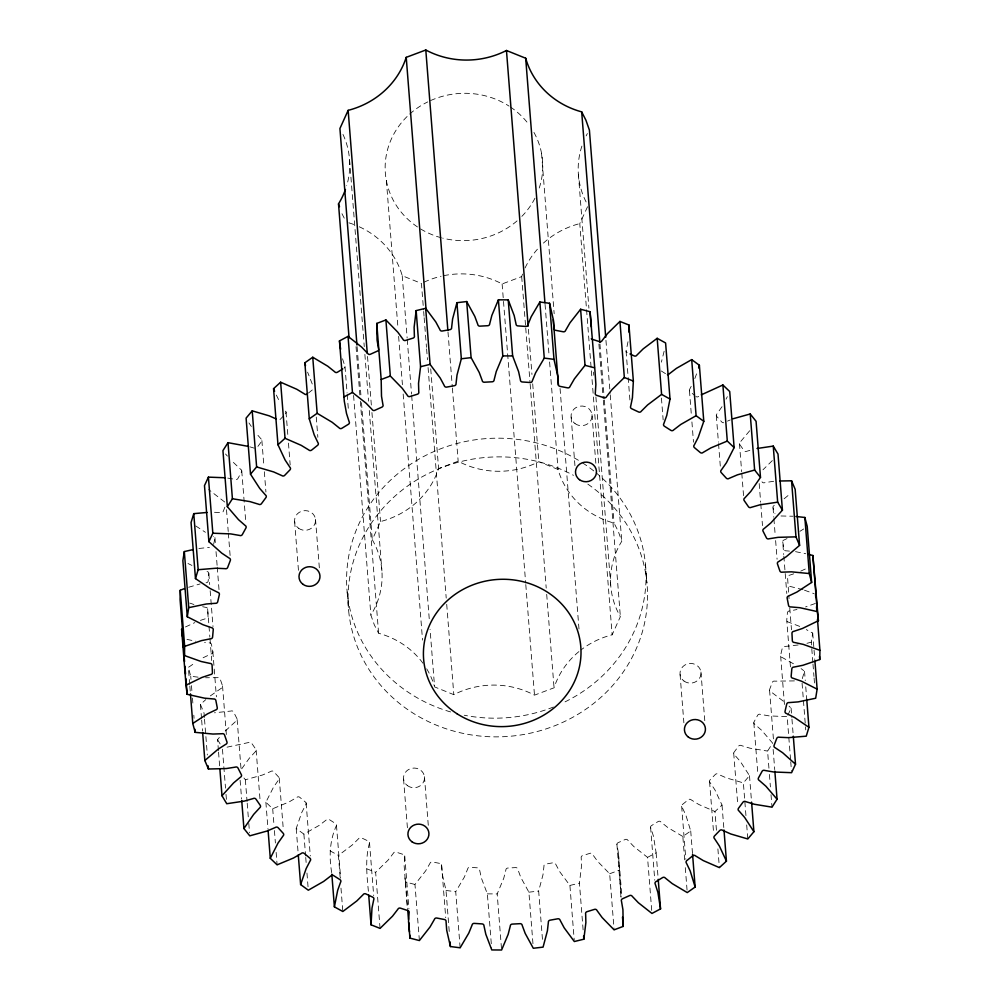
<?xml version="1.0" encoding="UTF-8"?>
<svg xmlns="http://www.w3.org/2000/svg" width="1000" height="1000" viewBox="0 0 1000 1000"><rect width="100%" height="100%" fill="white"/><g stroke="black" fill="none" stroke-linecap="round" stroke-linejoin="round"><path stroke-width="0.75" stroke-dasharray="5 3.75" d="M620.9 896.8L618.5 853.612L617.075 845.175A2 1.863 -4.5 0 1 618.075 842.7L625.212 839.488A2 1.863 -4.5 0 1 627.875 840.3L633.938 846.65L647.537 857.362L651.95 913.438M207.05 571.6A2 1.863 -4.5 0 1 208.837 573.625L208.175 580.975A2 1.863 -4.5 0 1 206.062 582.737M790.438 666.85L786.75 620.112L787.412 612.762A2 1.863 -4.5 0 1 789.525 611L796.988 609.513M331.7 872.588C328.963 856.938 329.637 840.85 336.15 826.175A2 1.863 -4.5 0 0 335.588 823.587L329.113 819.463A2 1.863 -4.5 0 0 326.325 819.912L319.225 825.362L303.9 834.125L296.212 828.487L301.737 812.525L305.738 804.8A2 1.863 -4.5 0 0 305.55 802.175L299.713 797.275A2 1.863 -4.5 0 0 296.9 797.387L289.1 801.925L272.7 808.763L265.875 802.225L273.575 787.05L278.625 779.875A2 1.863 -4.5 0 0 278.8 777.237L273.712 771.663A2 1.863 -4.5 0 0 270.9 771.425L262.55 774.987L245.362 779.762L243.412 777.325M812.862 662.412L811.263 642.163L812.712 633.075L806.3 629.6M583.112 929.862L579.438 883.138L581.462 866.5L581.225 857.962A2 1.863 -4.5 0 1 582.562 855.625L590.062 853.3A2 1.863 -4.5 0 1 592.6 854.438L597.712 861.475L609.675 873.775L614.1 929.85M628.013 341.712L626.275 350.125A2 1.863 -4.5 0 0 627.175 352.612M664.137 351.225L661.375 362.15M213.612 544.3L214.95 538.525A2 1.863 -4.5 0 0 213.463 536.3M802.275 678.625L804.525 671.25L801.087 668.612M542.463 939.338L538.663 891.05L542.987 874.775L543.95 866.275A2 1.863 -4.5 0 1 545.6 864.112L553.35 862.725A2 1.863 -4.5 0 1 555.7 864.163L559.775 871.775L569.913 885.45L574.2 939.963M423 663.275A82.562 77.125 -4.5 0 0 378.6 633.275L374.338 624.913L370.875 615.087A82.587 77.15 -4.5 0 0 372.287 539.712L380.513 521.55A82.8 77.35 -4.5 0 0 438.587 468.562L458.162 461.213A82.725 77.275 -4.5 0 0 538.825 461.7L558.05 469.45A82.562 77.125 -4.5 0 0 614.05 523.088L618.312 531.45L621.763 541.275A82.587 77.15 -4.5 0 0 620.363 616.65L612.137 634.812A82.8 77.35 -4.5 0 0 581.05 649.9M587.55 206.737L579.775 223.6L612.137 634.812M694.825 378.575L697.262 371.962M224.85 507.212L223.25 511.388A2 1.863 -4.5 0 1 220.712 512.587L213.113 512.225M787.837 715.2L791.1 708.15L789.075 706.125M501.475 948.438L497.188 893.925L503.738 878.3L505.875 869.975A2 1.863 -4.5 0 1 507.812 868.037L515.688 867.6A2 1.863 -4.5 0 1 517.8 869.312L520.788 877.362L528.9 892.188L533.2 946.7M691.188 386.362L689.85 388.938A2 1.863 -4.5 0 0 690.037 391.575L694.7 395.487M726.012 399.175L727.35 396.662M768.938 768.2L767.588 751.075L772.65 743.15L761.513 730.175L754.875 724.362A2 1.863 -4.5 0 1 754.062 721.838L757.675 715.25A2 1.863 -4.5 0 1 760.35 714.375L769.325 715.913L787.175 716.612L790.612 760.225M460.138 947.8L455.725 891.725L464.387 877.013L467.663 869A2 1.863 -4.5 0 1 469.85 867.312L477.713 867.837A2 1.863 -4.5 0 1 479.575 869.812L481.4 878.162L487.362 893.863L491.662 948.375M722.013 406.688L716.963 413.875A2 1.863 -4.5 0 0 716.787 416.5L721.875 422.075A2 1.863 -4.5 0 0 723.737 422.725M241.737 768.787L249.25 758.325L255.25 751.812A2 1.863 -4.5 0 0 255.8 749.225L251.537 743.062A2 1.863 -4.5 0 0 248.787 742.487L226.788 747.225M749.675 430.763L740.337 441.938A2 1.863 -4.5 0 0 739.788 444.525L744.05 450.675A2 1.863 -4.5 0 0 746.8 451.262L751.175 450M257.925 446.4L261.512 441.525A2 1.863 -4.5 0 0 261.062 438.925L256.275 433.438M218.438 750.562L217.575 739.663L220.287 736.312M745.95 815.6L743.375 782.9L749.488 775.65L740.275 761.413L734.525 754.825A2 1.863 -4.5 0 1 734.075 752.225L738.562 746.125A2 1.863 -4.5 0 1 741.325 745.575L750 748.2L767.588 751.075M419.387 940.55L414.975 884.475L425.613 870.925L429.975 863.375A2 1.863 -4.5 0 1 432.375 861.963L440.075 863.45A2 1.863 -4.5 0 1 441.65 865.625L442.287 874.15L446.012 890.462L449.438 934.075M225.225 731.05L236.038 721.1A2 1.863 -4.5 0 0 236.938 718.6L233.575 711.963A2 1.863 -4.5 0 0 230.938 711.05L214.462 712.8M772.337 460.588L762.975 469.775M283.438 416L280.25 419.312A2 1.863 -4.5 0 1 277.438 419.513M201.525 718.462L200.425 704.438L205.825 699.587M716.438 830.225L714.963 811.538L722.025 805.088L714.9 789.825L710.113 782.588A2 1.863 -4.5 0 1 710.037 779.95L715.337 774.438A2 1.863 -4.5 0 1 718.15 774.237L726.363 777.9L743.375 782.9M380.062 928.388L375.65 872.312L388.062 860.163L393.438 853.188A2 1.863 -4.5 0 1 396.012 852.075L403.438 854.5A2 1.863 -4.5 0 1 404.688 856.85L404.125 865.387L407.262 907.5M210.338 695.9L221.287 688.263A2 1.863 -4.5 0 0 222.537 685.888L220.138 678.888A2 1.863 -4.5 0 0 217.65 677.663L205.538 677.75M784.125 498.775L789.762 494.15M308.412 393.062L313.225 389.212A2 1.863 -4.5 0 0 313.825 388.413M189.713 684.513L188.363 667.375L195.637 662.438M684.675 859.862L682.837 836.5L690.725 830.962L685.8 814.938L682.075 807.163A2 1.863 -4.5 0 1 682.362 804.538L688.375 799.712A2 1.863 -4.5 0 1 691.2 799.862L698.825 804.5L714.963 811.538M340.125 877.237L338.413 855.425L352.4 844.875L358.7 838.612A2 1.863 -4.5 0 1 361.4 837.825L368.413 841.137A2 1.863 -4.5 0 1 369.312 843.625C365.05 859.5 366.95 876.012 368.475 892.1M799.95 531.3L803.688 528.962M522.55 274.088A82.8 77.35 -4.5 0 0 521.688 276.6L502.125 283.95A82.725 77.275 -4.5 0 0 442.45 275.938M578.9 651.612A82.8 77.35 -4.5 0 0 554.05 687.8L534.487 695.15A82.725 77.275 -4.5 0 0 453.812 694.663L434.588 686.912L430.062 629.288M647.537 857.362L656.125 852.825L653.487 836.325L650.888 828.15A2 1.863 -4.5 0 1 651.538 825.575L658.162 821.525A2 1.863 -4.5 0 1 660.938 822.013L667.837 827.55L682.837 836.5M203.1 657.763L211.287 653.863A2 1.863 -4.5 0 0 212.85 651.65L211.45 644.412A2 1.863 -4.5 0 0 209.163 642.9L204.613 642.5M787.025 538.587L784.3 539.888A2 1.863 -4.5 0 0 782.738 542.087L783.713 554.55M185.463 626.962L194.85 622.6M800.738 571.138L806.1 568.65M727.463 421.125L730.25 419.938M815.337 603.462L805.562 606.938M609.675 873.775L618.825 870.325M200.413 620.4L206.175 618.488A2 1.863 -4.5 0 0 208.038 616.487L207.662 609.125A2 1.863 -4.5 0 0 205.6 607.337L201.163 606.388M793.737 573.825L789.412 575.262A2 1.863 -4.5 0 0 787.55 577.263L789.038 598.638M188.612 587.263L200.087 583.938M806.95 643.312L811.263 642.163M569.913 885.45L579.438 883.138M198.888 548.488L209.412 547.35M798.162 644.975L784.65 646.513A2 1.863 -4.5 0 0 782.312 648L780.638 655.212A2 1.863 -4.5 0 0 782.125 657.45L795.013 664.625M773.675 481.262L764.65 482.688A2 1.863 -4.5 0 1 762.013 481.788M528.9 892.188L538.663 891.05M794.412 680.9L774.875 681.162A2 1.863 -4.5 0 0 772.337 682.35L769.675 689.312A2 1.863 -4.5 0 0 770.837 691.712L784.788 702.3M780.987 515.975L793.012 516.237M487.362 893.863L497.188 893.925M198.125 677.163L190.738 676.263L188.363 667.375M789.463 551.112L786.425 550.85A2 1.863 -4.5 0 1 784.137 549.325L782.738 542.087M446.012 890.462L455.725 891.725M227.763 478.088L235.238 479.375A2 1.863 -4.5 0 0 237.913 478.488L241.525 471.9A2 1.863 -4.5 0 0 240.712 469.387L231.225 460.375M795.525 551.65L805.7 553.737M186.988 639.412L195.7 641.2M404.938 877.9L405.538 882.038L414.975 884.475M249.925 446.85L254.25 448.162M803.062 589.725L789.987 586.4A2 1.863 -4.5 0 1 787.925 584.612M804.463 590.2L814.163 593.7M189.725 603.075L193.912 604.487M366.637 868.737L375.65 872.312M799.712 626.4L788.538 622.137A2 1.863 -4.5 0 1 786.75 620.112M187.975 563.513L191.925 565.425M359.263 226.775A82.562 77.125 -4.5 0 1 402.225 275.712L421.45 283.45L423.537 309.938M329.988 850.788L338.413 855.425M661.287 370.975L666.475 374.288M195.712 525.938L205.438 532.3M224.75 502.038L208.625 489.575M225.525 453.988L227.425 456.112M248.975 422.95L251.35 426.475M217.575 739.663L220.75 744.987M341.975 213.713L345.025 219.675M276.35 395.087L280.075 402.663M312.262 383.988L307.6 372.163M200.425 704.438L204.025 712.95L204.4 717.625M774.3 505.475A2 1.863 -4.5 0 0 773.05 507.863L774.975 513.45M342.537 358.787L344.7 365.6A2 1.863 -4.5 0 1 344.05 368.162M812.712 633.075L813.938 648.65M814.062 650.2L814.8 659.55M812.975 663.975L813.962 676.438M814.087 677.987L814.575 684.225M804.525 671.25L805.263 680.588M805.75 686.825L806.737 699.287M802.075 683.213L805.375 725.275M805.5 726.825L805.75 729.938M789.762 607.987L791.488 629.788M783.838 556.112L786.787 593.488M791.1 708.15L791.838 717.5M791.95 719.05L793.175 734.625M773.05 507.863L773.787 517.2M773.9 518.763L775.138 534.338M775.625 540.575L777.087 559.263M790.738 761.775L791.475 771.125M780.662 656.175L784.463 704.463M759.188 483.55L760.65 502.238M760.775 503.8L762.487 525.612M769.575 690.275L773.625 741.688M773.138 749.375L774.725 769.625M769.425 774.438L770.4 786.9M771.012 794.688L772 807.15M739.45 443.612L741.663 471.65M741.787 473.212L743.625 496.575M753.825 722.788L757.875 774.188M749.488 775.65L751.45 800.562M716.325 415.65L718.413 442.125M718.538 443.675L720.375 467.05M746.688 824.95L747.788 838.962M733.7 753.125L737.75 804.525M689.463 390.775L691.425 415.7M691.912 421.925L693.5 442.175M722.025 805.088L723.863 828.45M717.9 848.913L719.375 867.613M700.962 672.062L704.875 721.912M709.575 781.762L713.625 833.162M661.438 398.088L663.15 419.888M680.075 674.5L683.875 722.788M690.725 830.962L692.562 854.325M681.65 806.287L685.825 859.25M685.288 867.65L687.25 892.575M645.475 564.425L646.95 583.112M626.075 351.075L628.038 375.988M628.15 377.55L629.987 400.913M656.125 852.825L658.088 877.75M650.588 827.225L654.762 880.188M605.95 340.35L610.125 393.3M610.25 394.862L621.763 541.275M599.95 343.963L604.237 398.475M604.362 400.037L614.05 523.088M598.913 344.062L603.2 398.575M603.325 400.138L620.363 616.65M578.375 174.237L588.913 308.2M595.9 396.975L610.737 585.45M593.538 372.125L593.775 375.238M592.013 414.637L595.938 464.475M618.5 853.612L621.812 895.662M616.912 844.225L621.075 897.188M571.138 417.075L575.05 466.912M541.55 153.312L554.175 313.75M560.062 388.512L579.062 629.938M545.062 304.337L549.1 355.737M549.587 361.975L558.05 469.45M528.413 329.3L531.962 374.475M532.7 383.812L538.825 461.7M521.688 276.6L525.612 326.438M525.737 328L530.025 382.512M530.15 384.075L546.213 588.112M546.7 594.35L554.05 687.8M502.125 283.95L525.662 583M525.788 584.562L534.487 695.15M447.987 331.925L452.275 386.438M452.4 388L458.162 461.213M430.737 368.875L438.587 468.562M423.663 311.488L424.025 316.163M424.15 317.725L426.475 347.312M426.6 348.875L427.463 359.775M428.075 367.562L446.213 598.088M446.712 604.325L453.812 694.663M402.225 275.712L407.137 338.013M407.262 339.575L411.55 394.087M411.675 395.637L429.325 619.938M441.575 864.663L445.725 917.763M386.375 180.625L398.013 328.6M398.625 336.388L402.425 384.675M403.162 394.025L422.537 640.125M424.45 776.675L428.375 826.513M403.575 779.112L407.5 828.95M367.525 356.45L371.438 406.287M371.938 412.525L380.513 521.55M404.75 855.888L408.925 908.838M349.55 159.7L364.263 346.613M364.875 354.4L368.55 401.138M369.288 410.475L381.912 570.913M405.538 882.038L407.612 908.525M357.088 346.575L360.887 394.862M361.5 402.65L372.287 539.712M356.037 346.675L359.85 394.963M360.337 401.2L378.6 633.275M353.587 395.462L370.875 615.087M345 366.512L347.075 393M347.2 394.55L348.55 411.688M369.513 842.675L373.688 895.638M347.175 591.938L348.638 610.638M316.262 417.05L317.85 437.3M315.512 519.25L319.438 569.087M336.475 825.263L340.65 878.213M340.988 888.138L342.825 911.5M286.012 411.975L287.975 436.9M288.463 443.125L290.175 464.938M294.625 521.688L298.55 571.525M306.125 802.975L310.3 855.925M303.9 834.125L305.613 855.925M305.738 857.487L306.225 863.713M306.962 873.062L308.312 890.2M296.212 828.487L298.05 851.85M261.887 440.613L263.837 465.538M264.337 471.763L265.925 492.013M279.262 778.1L283.312 829.5M272.7 808.763L273.925 824.338M274.425 830.562L275.4 843.025M276.137 852.375L277.113 864.837M241.762 470.962L245.8 522.362M265.875 802.225L267.962 828.7M256.137 750.125L260.175 801.538M226.5 509.7L228.225 531.5M228.337 533.062L230.188 556.425M245.362 779.762L247.075 801.575M247.2 803.138L248.3 817.15M248.787 823.388L249.525 832.725M237.138 719.538L241.062 769.388M240.125 780.238L241.6 798.925M214.925 537.562L215.538 545.35M216.025 551.587L217.125 565.6M217.25 567.163L219.088 590.525M222.537 685.888L226.462 735.725M208.837 573.625L209.688 584.538M210.175 590.763L213 626.587M222.463 749.212L225.525 788.15M226.012 794.375L226.75 803.725M212.85 651.65L216.4 696.825M207.662 609.125L208.888 624.7M209 626.263L209.862 637.163M209.988 638.725L211.7 660.525M218.55 752.125L219.775 767.7M204.513 719.175L207.338 755M201.65 720.013L202.512 730.925M190.738 676.263L190.987 679.375M191.475 685.612L191.962 691.838M192.463 698.075L192.95 704.3M193.812 715.2L194.05 718.325M189.838 686.075L190.325 692.3M285.462 411.163A2 1.863 -4.5 0 1 285.55 413.8M698.688 396.362A2 1.863 -4.5 0 1 695.863 396.463M587.837 484.125A149.787 139.938 -4.5 0 1 561.625 722.862A149.787 139.938 -4.5 0 1 348.212 592.087A149.787 139.938 -4.5 0 1 573.488 475.337M596.062 472.775A149.787 139.938 -4.5 0 1 562.025 703.312M553.45 707.013A149.787 139.938 -4.5 0 1 464.25 715.238M450.625 711.938A149.787 139.938 -4.5 0 1 361.938 517.775A149.787 139.938 -4.5 0 1 581.275 462.062M582.562 462.887A149.787 139.938 -4.5 0 1 594.888 471.825M533.95 132.413A78.838 73.65 -4.5 0 1 538.05 191.35M534.975 198.2A78.838 73.65 -4.5 0 1 521.587 216.65M517.062 220.888A78.838 73.65 -4.5 0 1 442.688 238.125M441.275 237.763A78.838 73.65 -4.5 0 1 408.55 115.125M409.7 114.087A78.838 73.65 -4.5 0 1 427.738 101.9M430.562 100.575A78.838 73.65 -4.5 0 1 509.075 106.112M510.363 106.962A78.838 73.65 -4.5 0 1 529.05 124.787M426.7 668.812A82.562 77.125 -4.5 0 1 434.225 685.65M348.913 222.838A82.562 77.125 -4.5 0 1 355.45 225.138M342.975 134.388A82.587 77.15 -4.5 0 1 346.688 185.712M586.1 201.938A82.587 77.15 -4.5 0 1 582.463 144.462M586.138 135.9A82.587 77.15 -4.5 0 1 587.375 133.537M525.087 267.938A82.8 77.35 -4.5 0 1 538.587 247.913M543.438 243.1A82.8 77.35 -4.5 0 1 579.775 223.6M423.95 282.225A82.725 77.275 -4.5 0 1 441.087 276.25M298.525 528.212A10.512 9.825 -4.5 0 0 315.462 521.812A10.512 9.825 -4.5 0 0 301.212 511.362A10.512 9.825 -4.5 0 0 298.525 528.212M575.037 423.612A10.512 9.825 -4.5 0 0 591.962 417.2A10.512 9.825 -4.5 0 0 577.725 406.75A10.512 9.825 -4.5 0 0 575.037 423.612M683.975 681.038A10.512 9.825 -4.5 0 0 700.913 674.625A10.512 9.825 -4.5 0 0 686.663 664.175A10.512 9.825 -4.5 0 0 683.975 681.038M407.475 785.65A10.512 9.825 -4.5 0 0 424.412 779.237A10.512 9.825 -4.5 0 0 410.163 768.787A10.512 9.825 -4.5 0 0 407.475 785.65"/><path stroke-width="1.5" d="M184.375 588.625L180.25 590.288L180.075 599.475L184.488 655.55L201.125 661.5L210.012 663.413A2 1.863 -4.5 0 1 212.075 665.2L212.45 672.562A2 1.863 -4.5 0 1 210.588 674.562L201.95 677.438L186.012 685.188L187.125 694.3L204.475 698.162L213.575 698.975A2 1.863 -4.5 0 1 215.863 700.487L217.262 707.725A2 1.863 -4.5 0 1 215.7 709.938L207.512 713.838L192.775 723.45L195.15 732.337L212.925 734.05L222.062 733.737A2 1.863 -4.5 0 1 224.55 734.963L226.95 741.963A2 1.863 -4.5 0 1 225.7 744.338L218.125 749.2L204.838 760.512L208.438 769.025L226.325 768.55L235.35 767.125A2 1.863 -4.5 0 1 237.987 768.037L241.35 774.663A2 1.863 -4.5 0 1 240.45 777.175L233.6 782.913L221.988 795.738L226.75 803.725L244.438 801.075L253.2 798.562A2 1.863 -4.5 0 1 255.95 799.137L260.212 805.288A2 1.863 -4.5 0 1 259.662 807.887L253.663 814.4L243.925 828.525L249.775 835.837L266.962 831.062L275.312 827.5A2 1.863 -4.5 0 1 278.125 827.738L283.212 833.312A2 1.863 -4.5 0 1 283.038 835.95L277.987 843.125L270.287 858.3L277.113 864.837L293.512 858L301.312 853.462A2 1.863 -4.5 0 1 304.137 853.35L309.962 858.25A2 1.863 -4.5 0 1 310.15 860.875L306.15 868.6L300.625 884.562L308.312 890.2L323.638 881.438L330.75 875.987A2 1.863 -4.5 0 1 333.525 875.537L340 879.663A2 1.863 -4.5 0 1 340.562 882.25L337.663 890.387L334.4 906.862L342.825 911.5L356.812 900.95L363.113 894.688A2 1.863 -4.5 0 1 365.812 893.9L372.825 897.212A2 1.863 -4.5 0 1 373.725 899.7L371.987 908.1L371.05 924.812L380.062 928.388L392.488 916.225L397.863 909.262A2 1.863 -4.5 0 1 400.425 908.15L407.85 910.575A2 1.863 -4.5 0 1 409.1 912.925L408.537 921.462L409.95 938.112L419.387 940.55L430.025 927L434.387 919.45A2 1.863 -4.5 0 1 436.788 918.037L444.487 919.525A2 1.863 -4.5 0 1 446.062 921.7L446.7 930.225L450.425 946.538L460.138 947.8L468.8 933.088L472.075 925.075A2 1.863 -4.5 0 1 474.263 923.388L482.125 923.913A2 1.863 -4.5 0 1 483.988 925.875L485.812 934.237L491.775 949.938L501.6 950L508.15 934.375L510.288 926.05A2 1.863 -4.5 0 1 512.225 924.1L520.1 923.675A2 1.863 -4.5 0 1 522.212 925.387L525.2 933.438L533.312 948.263L543.075 947.125L547.4 930.85L548.362 922.337A2 1.863 -4.5 0 1 550.013 920.188L557.762 918.8A2 1.863 -4.5 0 1 560.112 920.238L564.188 927.85L574.325 941.525L583.85 939.2L585.875 922.575L585.638 914.025A2 1.863 -4.5 0 1 586.975 911.7L594.475 909.375A2 1.863 -4.5 0 1 597.013 910.512L602.125 917.55L614.1 929.85L623.237 926.388L622.925 909.675L621.487 901.25A2 1.863 -4.5 0 1 622.487 898.775L629.625 895.562A2 1.863 -4.5 0 1 632.288 896.375L638.35 902.725L651.95 913.438L660.537 908.9L658.213 879.312M184.488 655.55L184.662 646.363L180.25 590.288M660.537 908.9L657.9 892.4L655.3 884.225A2 1.863 -4.5 0 1 655.95 881.65L662.575 877.6A2 1.863 -4.5 0 1 665.35 878.088L672.25 883.625L687.25 892.575L695.138 887.038L690.212 871.012L686.488 863.238A2 1.863 -4.5 0 1 686.775 860.612L692.788 855.788A2 1.863 -4.5 0 1 695.612 855.938L703.238 860.575L719.375 867.613L726.438 861.162L719.312 845.9L714.538 838.65A2 1.863 -4.5 0 1 714.45 836.025L719.75 830.512A2 1.863 -4.5 0 1 722.562 830.312L730.775 833.975L747.788 838.962L753.9 831.725L744.688 817.475L738.938 810.9A2 1.863 -4.5 0 1 738.487 808.3L742.975 802.2A2 1.863 -4.5 0 1 745.75 801.65L754.412 804.275L772 807.15L777.062 799.225L765.925 786.25L759.287 780.438A2 1.863 -4.5 0 1 758.475 777.913L762.087 771.325A2 1.863 -4.5 0 1 764.762 770.45L773.737 771.988L791.587 772.688L795.512 764.225L782.65 752.738L775.25 747.788A2 1.863 -4.5 0 1 774.087 745.387L776.75 738.425A2 1.863 -4.5 0 1 779.287 737.237L788.413 737.663L806.237 736.175L808.938 727.325L794.562 717.525L786.538 713.525A2 1.863 -4.5 0 1 785.05 711.287L786.725 704.075A2 1.863 -4.5 0 1 789.062 702.588L798.188 701.888L815.675 698.238L817.125 689.137L801.488 681.2L792.95 678.213A2 1.863 -4.5 0 1 791.162 676.188L791.825 668.838A2 1.863 -4.5 0 1 793.938 667.075L802.9 665.288L819.75 659.538L819.925 650.35L817.475 619.2M558.425 385.15L553.3 319.6L549.575 303.275L539.862 302.025L531.2 316.725L527.925 324.738A2 1.863 -4.5 0 1 525.737 326.438L517.875 325.9A2 1.863 -4.5 0 1 516.013 323.938L514.188 315.575L508.225 299.875L498.4 299.812L491.85 315.438L489.712 323.775A2 1.863 -4.5 0 1 487.775 325.712L479.9 326.15A2 1.863 -4.5 0 1 477.788 324.425L474.8 316.375L466.688 301.562L456.925 302.7L452.6 318.962L451.637 327.475A2 1.863 -4.5 0 1 449.988 329.637L442.238 331.025A2 1.863 -4.5 0 1 439.888 329.575L435.812 321.975L425.675 308.3L416.15 310.613L414.125 327.25L414.363 335.788A2 1.863 -4.5 0 1 413.025 338.125L405.525 340.45A2 1.863 -4.5 0 1 402.987 339.3L397.875 332.275L385.9 319.962L376.763 323.425L377.075 340.138L378.512 348.562M376.763 323.425L381.175 379.5L381.5 396.213L382.925 404.637A2 1.863 -4.5 0 1 381.925 407.113L374.787 410.337A2 1.863 -4.5 0 1 372.125 409.513L366.062 403.175L352.463 392.45L348.05 336.375L339.462 340.913L344.288 401.15L346.512 413.5L349.113 421.662A2 1.863 -4.5 0 1 348.462 424.237L341.838 428.3A2 1.863 -4.5 0 1 339.062 427.812L332.163 422.275L317.162 413.312L312.75 357.238L304.862 362.788L309.275 418.862L314.2 434.875L317.925 442.65A2 1.863 -4.5 0 1 317.638 445.275L311.625 450.1A2 1.863 -4.5 0 1 308.8 449.963L301.175 445.325L285.038 438.288L277.975 444.738L285.1 460L289.887 467.238A2 1.863 -4.5 0 1 289.962 469.875L284.662 475.375A2 1.863 -4.5 0 1 281.85 475.588L273.637 471.925L256.625 466.925L250.512 474.175L259.725 488.413L265.475 495A2 1.863 -4.5 0 1 265.925 497.6L261.438 503.7A2 1.863 -4.5 0 1 258.675 504.237L250 501.613L232.413 498.75L227.35 506.675L238.487 519.637L245.125 525.462A2 1.863 -4.5 0 1 245.938 527.975L242.325 534.562A2 1.863 -4.5 0 1 239.65 535.438L230.675 533.9L212.825 533.212L208.9 541.675L221.762 553.15L229.163 558.1A2 1.863 -4.5 0 1 230.325 560.5L227.662 567.463A2 1.863 -4.5 0 1 225.125 568.65L216 568.225L198.175 569.712L195.475 578.575L209.85 588.375L217.875 592.375A2 1.863 -4.5 0 1 219.363 594.6L217.688 601.825A2 1.863 -4.5 0 1 215.35 603.312L206.225 604L188.738 607.65L187.288 616.75L202.925 624.7L211.462 627.675A2 1.863 -4.5 0 1 213.25 629.7L212.587 637.05A2 1.863 -4.5 0 1 210.475 638.812L201.513 640.612L184.662 646.363M628.75 331.975L628.95 325.012L619.938 321.438L607.513 333.587L602.137 340.55A2 1.863 -4.5 0 1 599.575 341.662L592.15 339.25A2 1.863 -4.5 0 1 591.287 338.725M629.987 353.938L634.188 355.913A2 1.863 -4.5 0 0 636.888 355.125L643.188 348.862L657.175 338.312L665.6 342.962L670.013 399.038L666.75 415.513L663.85 423.638A2 1.863 -4.5 0 0 664.412 426.225L670.888 430.363A2 1.863 -4.5 0 0 673.675 429.913L680.775 424.462L696.1 415.7L703.787 421.337L698.263 437.287L694.262 445.012A2 1.863 -4.5 0 0 694.45 447.65L700.288 452.537A2 1.863 -4.5 0 0 703.1 452.438L710.9 447.887L727.3 441.062L734.125 447.6L726.425 462.762L721.375 469.95A2 1.863 -4.5 0 0 721.2 472.575L726.287 478.15A2 1.863 -4.5 0 0 729.1 478.387L737.45 474.825L754.638 470.05L760.487 477.375L750.75 491.488L744.75 498A2 1.863 -4.5 0 0 744.2 500.6L748.462 506.75A2 1.863 -4.5 0 0 751.213 507.337L759.975 504.812L777.663 502.163L782.425 510.15L770.812 522.987L763.962 528.713A2 1.863 -4.5 0 0 763.062 531.225L766.425 537.85A2 1.863 -4.5 0 0 769.062 538.763L778.088 537.337L795.975 536.862L799.575 545.375L786.287 556.7L778.713 561.55A2 1.863 -4.5 0 0 777.463 563.938L779.862 570.925A2 1.863 -4.5 0 0 782.35 572.15L791.488 571.838L809.262 573.55L811.637 582.438L796.9 592.062L788.713 595.95A2 1.863 -4.5 0 0 787.15 598.162L788.55 605.4A2 1.863 -4.5 0 0 790.837 606.925L799.938 607.725L817.288 611.6L818.4 620.712L802.463 628.462L793.825 631.337A2 1.863 -4.5 0 0 791.963 633.337L792.337 640.688A2 1.863 -4.5 0 0 794.4 642.475L803.288 644.388L819.925 650.35M193.025 549.6L184.325 551.575L182.875 560.675L187.288 616.75M416.15 310.613L420.562 366.688L418.537 383.312L418.775 391.863A2 1.863 -4.5 0 1 417.438 394.2L409.938 396.525A2 1.863 -4.5 0 1 407.4 395.375L402.287 388.35L390.325 376.037L385.9 319.962M698.612 367.962L699.375 365.262L691.688 359.625L676.363 368.387L669.25 373.837A2 1.863 -4.5 0 1 667.438 374.625M207.125 512.45L193.762 513.65L191.062 522.5L195.475 578.575M456.925 302.7L461.337 358.775L457.013 375.037L456.05 383.55A2 1.863 -4.5 0 1 454.4 385.7L446.65 387.1A2 1.863 -4.5 0 1 444.3 385.65L440.225 378.05L430.087 364.375L425.675 308.3M224.775 477.75L208.412 477.137L204.488 485.6L208.9 541.675M498.4 299.812L502.812 355.887L496.262 371.512L494.125 379.85A2 1.863 -4.5 0 1 492.188 381.788L484.312 382.225A2 1.863 -4.5 0 1 482.2 380.5L479.212 372.45L471.1 357.638L466.688 301.562M605.712 337.238L589.4 130.075L585.938 120.237L581.688 111.875A82.562 77.125 -4.5 0 1 525.688 58.238L506.463 50.487A82.725 77.275 -4.5 0 1 425.8 50L406.225 57.35A82.8 77.35 -4.5 0 1 348.15 110.35L339.925 128.512L356.962 345.012M248.475 446.413L228 442.675L222.938 450.6L227.35 506.675M539.862 302.025L544.275 358.1L535.612 372.8L532.337 380.812A2 1.863 -4.5 0 1 530.15 382.512L522.288 381.975A2 1.863 -4.5 0 1 520.425 380.012L518.6 371.65L512.638 355.95L508.225 299.875M276.075 418.9L269.225 415.85L252.213 410.85L246.1 418.1L250.512 474.175M591.362 326.962L590.05 311.7L580.612 309.262L569.975 322.812L565.612 330.375A2 1.863 -4.5 0 1 563.212 331.775L555.513 330.3A2 1.863 -4.5 0 1 553.938 328.113L553.3 319.6M580.612 309.262L585.025 365.337L574.388 378.888L570.025 386.438A2 1.863 -4.5 0 1 567.625 387.85L559.925 386.362A2 1.863 -4.5 0 1 558.35 384.188L557.712 375.675L553.987 359.35L549.575 303.275M277.975 444.738L273.562 388.663L280.625 382.212L296.762 389.25L304.387 393.888A2 1.863 -4.5 0 0 307.213 394.025M619.938 321.438L624.35 377.512L611.938 389.663L606.562 396.625A2 1.863 -4.5 0 1 603.987 397.738L596.562 395.325A2 1.863 -4.5 0 1 595.312 392.975L595.875 384.438L595.062 371.912L590.05 311.7M309.275 418.862L317.162 413.312M657.175 338.312L661.587 394.387L647.6 404.938L641.3 411.2A2 1.863 -4.5 0 1 638.6 411.987L631.587 408.688A2 1.863 -4.5 0 1 630.688 406.2L632.425 397.788L633.362 381.075L628.95 325.012M342.725 368.975L337.425 372.225A2 1.863 -4.5 0 1 334.65 371.737L327.75 366.2L312.75 357.238M701.287 394.85L722.887 384.988L729.712 391.525L734.125 447.6M343.875 396.987L352.463 392.45M381.175 379.5L390.325 376.037M733.037 418.762L750.225 413.975L756.075 421.3L760.487 477.375M420.562 366.688L430.087 364.375M757.038 448.5L773.25 446.1L778.012 454.075L782.425 510.15M461.337 358.775L471.1 357.638M779.638 481L791.562 480.8L795.163 489.3L799.575 545.375M502.812 355.887L512.638 355.95M795.987 516.462L804.85 517.475L807.225 526.362L811.637 582.438M544.275 358.1L553.987 359.35M585.025 365.337L594.462 367.775M808.6 554.325L812.875 555.525L818.4 620.712M624.35 377.512L633.362 381.075M661.587 394.387L670.013 399.038M348.05 336.375L361.65 347.1L367.713 353.438A2 1.863 -4.5 0 0 370.375 354.263L377.512 351.037A2 1.863 -4.5 0 0 378.675 349.513M273.562 388.663L274.6 391.262M345.45 189.488A82.587 77.15 -4.5 0 1 338.512 203.875L339.5 206.688M304.862 362.788L305.512 365.5M340.613 349.188L339.462 340.913M182.525 636.7L181.6 629.113L186.012 685.188M812.875 555.525L817.288 611.6M815.512 594.275L815.763 597.388M816.5 606.737L816.737 609.85M819.513 656.413L819.75 659.538M804.85 517.475L809.262 573.55M814.925 661.1L817.125 689.137M791.562 480.8L795.975 536.862M806.737 699.287L808.938 727.325M773.25 446.1L777.663 502.163M793.3 736.188L795.512 764.225M750.225 413.975L754.638 470.05M774.85 771.188L777.062 799.225M722.887 384.988L727.3 441.062M751.575 802.125L753.9 831.725M699.375 365.262L703.787 421.337M691.688 359.625L696.1 415.7M723.988 830L726.438 861.162M692.562 854.325L695.138 887.038M581.688 111.875L599.825 342.4M622.5 917.05L623.237 926.388M525.688 58.238L544.938 302.787M583.612 936.087L583.85 939.2M506.463 50.487L528.162 326.188M425.8 50L447.863 330.375M406.225 57.35L426.087 309.688M450.05 941.862L450.425 946.538M348.15 110.35L367.275 353.338M407.738 910.075L408.475 919.425M408.725 922.537L409.462 931.888M409.7 935L409.95 938.112M338.512 203.875L349.062 337.825M368.725 895.212L371.05 924.812M331.825 874.15L334.4 906.862M280.625 382.212L285.038 438.288M298.288 854.963L300.625 884.562M252.213 410.85L256.625 466.925M268.087 830.263L270.287 858.3M228 442.675L232.413 498.75M241.725 800.487L243.925 828.525M208.412 477.137L212.825 533.212M219.9 769.262L221.988 795.738M193.762 513.65L198.175 569.712M208.2 765.913L208.438 769.025M202.638 732.475L204.838 760.512M184.325 551.575L188.738 607.65M194.913 729.225L195.15 732.337M190.45 693.863L192.775 723.45M182.838 639.775L183.45 647.562M183.812 652.237L184.55 661.587M184.925 666.263L185.538 674.05M185.9 678.725L187.125 694.3M302.938 584.288A10.512 9.825 -4.5 0 0 319.875 577.888A10.512 9.825 -4.5 0 0 305.625 567.438A10.512 9.825 -4.5 0 0 302.938 584.288M579.45 479.675A10.512 9.825 -4.5 0 0 596.375 473.275A10.512 9.825 -4.5 0 0 582.137 462.825A10.512 9.825 -4.5 0 0 579.45 479.675M688.388 737.113A10.512 9.825 -4.5 0 0 705.325 730.7A10.512 9.825 -4.5 0 0 691.075 720.25A10.512 9.825 -4.5 0 0 688.388 737.113M411.887 841.725A10.512 9.825 -4.5 0 0 428.825 835.312A10.512 9.825 -4.5 0 0 414.575 824.862A10.512 9.825 -4.5 0 0 411.887 841.725M457.088 713.8A78.838 73.65 -4.5 0 0 580.725 658.487A78.838 73.65 -4.5 0 0 468.812 586.55A78.838 73.65 -4.5 0 0 457.088 713.8"/></g></svg>
